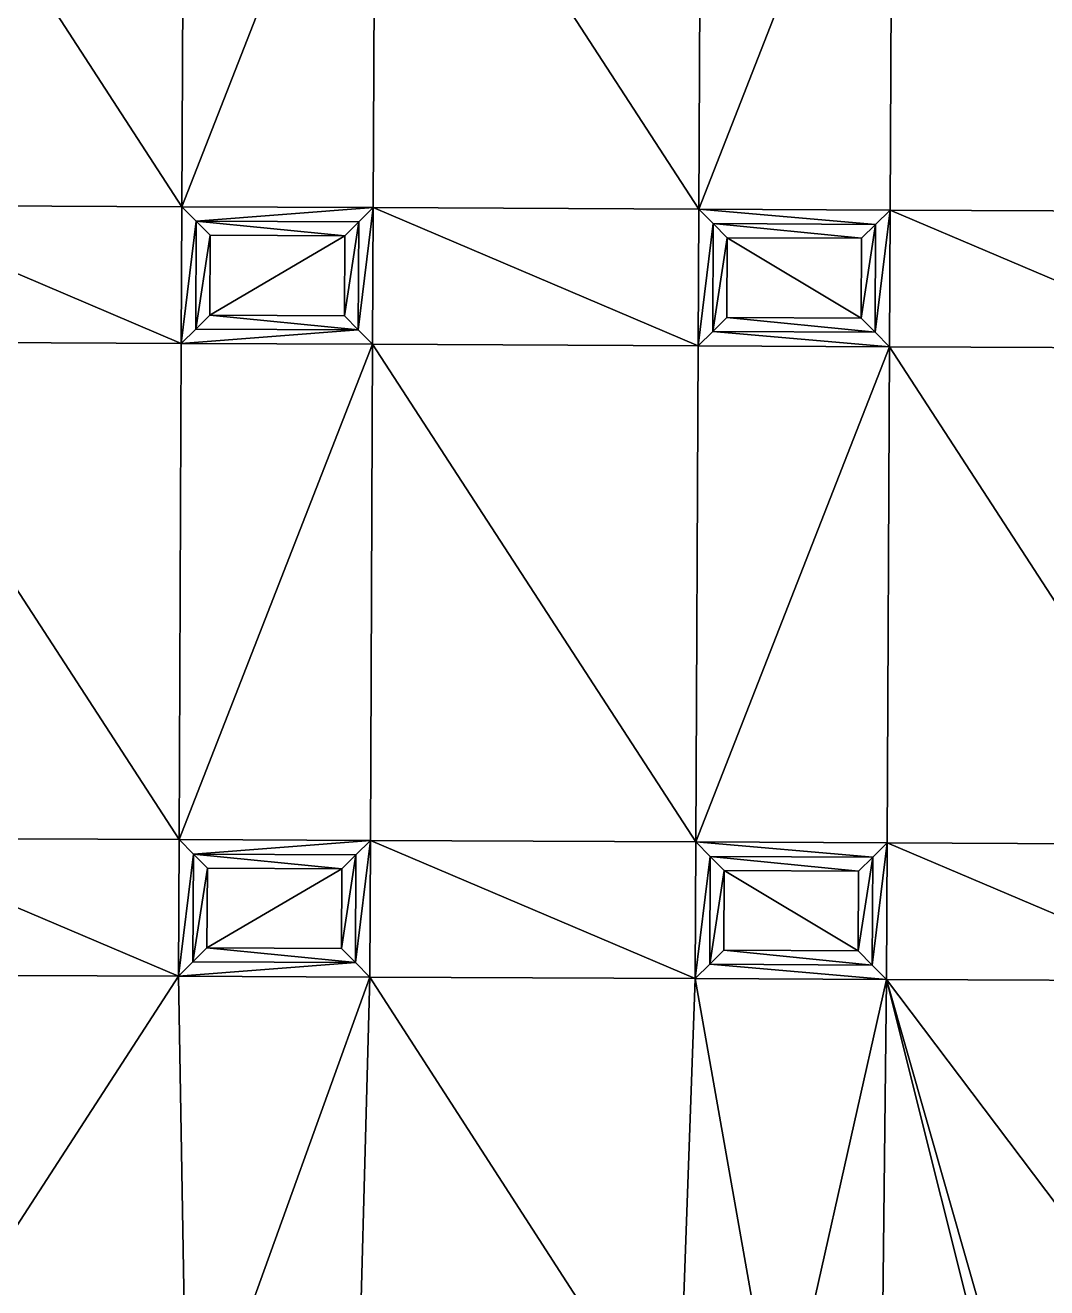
# Model space of a CAD drawing. Header units: metres. Extents: x 241585 to 241700, y 1156640 to 1156774.
# Drawn here: x 241621.77 to 241658.23, y 1156683.67 to 1156728.75 of the extents above; entities that cross this region are included whole.
import ezdxf

# ---------------------------------------------------------------- set-up
doc = ezdxf.new("R2010")
doc.units = ezdxf.units.M
doc.layers.add('_UITGRAVING UNIT 6', color=7, linetype='Continuous')

msp = doc.modelspace()

# ---------------------------------------------------------------- linework, layer by layer
at = {"layer": '_UITGRAVING UNIT 6', "color": 3, "true_color": 0x00ff00}
for points in [[(241627.36, 1156722.27, 29.43), (241615.822, 1156740.043, 29.43), (241615.74, 1156722.323, 29.43)], [(241627.442, 1156739.99, 29.43), (241615.822, 1156740.043, 29.43), (241627.36, 1156722.27, 29.43)], [(241634.272, 1156739.958, 29.43), (241627.442, 1156739.99, 29.43), (241627.36, 1156722.27, 29.43)], [(241634.19, 1156722.238, 29.43), (241634.272, 1156739.958, 29.43), (241627.36, 1156722.27, 29.43)], [(241645.81, 1156722.185, 29.43), (241634.272, 1156739.958, 29.43), (241634.19, 1156722.238, 29.43)], [(241645.892, 1156739.905, 29.43), (241634.272, 1156739.958, 29.43), (241645.81, 1156722.185, 29.43)], [(241652.722, 1156739.873, 29.43), (241645.892, 1156739.905, 29.43), (241645.81, 1156722.185, 29.43)], [(241652.722, 1156739.873, 29.43), (241645.81, 1156722.185, 29.43), (241652.64, 1156722.153, 29.43)], [(241664.26, 1156722.1, 29.43), (241652.722, 1156739.873, 29.43), (241652.64, 1156722.153, 29.43)], [(241664.341, 1156739.82, 29.43), (241652.722, 1156739.873, 29.43), (241664.26, 1156722.1, 29.43)], [(241627.338, 1156717.39, 29.43), (241615.74, 1156722.323, 29.43), (241615.718, 1156717.443, 29.43)], [(241627.338, 1156717.39, 29.43), (241627.36, 1156722.27, 29.43), (241615.74, 1156722.323, 29.43)], [(241627.338, 1156717.39, 29.43), (241627.873, 1156721.752, 28.4), (241627.36, 1156722.27, 29.43)], [(241627.873, 1156721.752, 28.4), (241634.19, 1156722.238, 29.43), (241627.36, 1156722.27, 29.43)], [(241627.873, 1156721.752, 28.4), (241633.673, 1156721.726, 28.4), (241634.19, 1156722.238, 29.43)], [(241633.673, 1156721.726, 28.4), (241633.655, 1156717.876, 28.4), (241634.19, 1156722.238, 29.43)], [(241634.19, 1156722.238, 29.43), (241633.655, 1156717.876, 28.4), (241634.168, 1156717.358, 29.43)], [(241645.788, 1156717.305, 29.43), (241634.19, 1156722.238, 29.43), (241634.168, 1156717.358, 29.43)], [(241645.788, 1156717.305, 29.43), (241645.81, 1156722.185, 29.43), (241634.19, 1156722.238, 29.43)], [(241646.323, 1156721.667, 28.4), (241645.81, 1156722.185, 29.43), (241645.788, 1156717.305, 29.43)], [(241645.81, 1156722.185, 29.43), (241652.123, 1156721.641, 28.4), (241652.64, 1156722.153, 29.43)], [(241646.323, 1156721.667, 28.4), (241652.123, 1156721.641, 28.4), (241645.81, 1156722.185, 29.43)], [(241652.123, 1156721.641, 28.4), (241652.105, 1156717.791, 28.4), (241652.64, 1156722.153, 29.43)], [(241652.64, 1156722.153, 29.43), (241652.105, 1156717.791, 28.4), (241652.618, 1156717.273, 29.43)], [(241664.237, 1156717.22, 29.43), (241652.64, 1156722.153, 29.43), (241652.618, 1156717.273, 29.43)], [(241664.237, 1156717.22, 29.43), (241664.26, 1156722.1, 29.43), (241652.64, 1156722.153, 29.43)], [(241627.855, 1156717.902, 28.4), (241627.873, 1156721.752, 28.4), (241627.338, 1156717.39, 29.43)], [(241628.371, 1156721.25, 28.4), (241627.873, 1156721.752, 28.4), (241627.855, 1156717.902, 28.4)], [(241627.873, 1156721.752, 28.4), (241633.171, 1156721.228, 28.4), (241633.673, 1156721.726, 28.4)], [(241628.371, 1156721.25, 28.4), (241633.171, 1156721.228, 28.4), (241627.873, 1156721.752, 28.4)], [(241633.171, 1156721.228, 28.4), (241633.157, 1156718.378, 28.4), (241633.673, 1156721.726, 28.4)], [(241633.673, 1156721.726, 28.4), (241633.157, 1156718.378, 28.4), (241633.655, 1156717.876, 28.4)], [(241646.305, 1156717.817, 28.4), (241646.323, 1156721.667, 28.4), (241645.788, 1156717.305, 29.43)], [(241646.82, 1156721.165, 28.4), (241646.323, 1156721.667, 28.4), (241646.305, 1156717.817, 28.4)], [(241646.323, 1156721.667, 28.4), (241651.62, 1156721.143, 28.4), (241652.123, 1156721.641, 28.4)], [(241646.82, 1156721.165, 28.4), (241651.62, 1156721.143, 28.4), (241646.323, 1156721.667, 28.4)], [(241651.62, 1156721.143, 28.4), (241651.607, 1156718.293, 28.4), (241652.123, 1156721.641, 28.4)], [(241652.123, 1156721.641, 28.4), (241651.607, 1156718.293, 28.4), (241652.105, 1156717.791, 28.4)], [(241628.357, 1156718.4, 28.4), (241628.371, 1156721.25, 28.4), (241627.855, 1156717.902, 28.4)], [(241628.371, 1156721.25, 28.4), (241628.357, 1156718.4, 28.4), (241633.171, 1156721.228, 28.4)], [(241628.357, 1156718.4, 28.4), (241633.157, 1156718.378, 28.4), (241633.171, 1156721.228, 28.4)], [(241646.807, 1156718.315, 28.4), (241646.82, 1156721.165, 28.4), (241646.305, 1156717.817, 28.4)], [(241646.807, 1156718.315, 28.4), (241651.607, 1156718.293, 28.4), (241646.82, 1156721.165, 28.4)], [(241646.82, 1156721.165, 28.4), (241651.607, 1156718.293, 28.4), (241651.62, 1156721.143, 28.4)], [(241633.655, 1156717.876, 28.4), (241628.357, 1156718.4, 28.4), (241627.855, 1156717.902, 28.4)], [(241633.157, 1156718.378, 28.4), (241628.357, 1156718.4, 28.4), (241633.655, 1156717.876, 28.4)], [(241633.655, 1156717.876, 28.4), (241627.855, 1156717.902, 28.4), (241627.338, 1156717.39, 29.43)], [(241634.168, 1156717.358, 29.43), (241633.655, 1156717.876, 28.4), (241627.338, 1156717.39, 29.43)], [(241652.105, 1156717.791, 28.4), (241646.807, 1156718.315, 28.4), (241646.305, 1156717.817, 28.4)], [(241651.607, 1156718.293, 28.4), (241646.807, 1156718.315, 28.4), (241652.105, 1156717.791, 28.4)], [(241615.718, 1156717.443, 29.43), (241615.636, 1156699.723, 29.43), (241627.256, 1156699.67, 29.43)], [(241627.338, 1156717.39, 29.43), (241615.718, 1156717.443, 29.43), (241627.256, 1156699.67, 29.43)], [(241652.618, 1156717.273, 29.43), (241646.305, 1156717.817, 28.4), (241645.788, 1156717.305, 29.43)], [(241652.105, 1156717.791, 28.4), (241646.305, 1156717.817, 28.4), (241652.618, 1156717.273, 29.43)], [(241634.168, 1156717.358, 29.43), (241627.338, 1156717.39, 29.43), (241627.256, 1156699.67, 29.43)], [(241634.086, 1156699.638, 29.43), (241634.168, 1156717.358, 29.43), (241627.256, 1156699.67, 29.43)], [(241634.168, 1156717.358, 29.43), (241634.086, 1156699.638, 29.43), (241645.706, 1156699.585, 29.43)], [(241645.788, 1156717.305, 29.43), (241634.168, 1156717.358, 29.43), (241645.706, 1156699.585, 29.43)], [(241652.618, 1156717.273, 29.43), (241645.788, 1156717.305, 29.43), (241645.706, 1156699.585, 29.43)], [(241652.618, 1156717.273, 29.43), (241645.706, 1156699.585, 29.43), (241652.536, 1156699.554, 29.43)], [(241652.618, 1156717.273, 29.43), (241652.536, 1156699.554, 29.43), (241664.156, 1156699.5, 29.43)], [(241664.237, 1156717.22, 29.43), (241652.618, 1156717.273, 29.43), (241664.156, 1156699.5, 29.43)], [(241615.636, 1156699.723, 29.43), (241615.614, 1156694.843, 29.43), (241627.234, 1156694.79, 29.43)], [(241615.636, 1156699.723, 29.43), (241627.234, 1156694.79, 29.43), (241627.256, 1156699.67, 29.43)], [(241627.234, 1156694.79, 29.43), (241627.769, 1156699.153, 28.4), (241627.256, 1156699.67, 29.43)], [(241627.769, 1156699.153, 28.4), (241634.086, 1156699.638, 29.43), (241627.256, 1156699.67, 29.43)], [(241627.769, 1156699.153, 28.4), (241633.569, 1156699.126, 28.4), (241634.086, 1156699.638, 29.43)], [(241633.551, 1156695.276, 28.4), (241634.064, 1156694.759, 29.43), (241634.086, 1156699.638, 29.43)], [(241633.569, 1156699.126, 28.4), (241633.551, 1156695.276, 28.4), (241634.086, 1156699.638, 29.43)], [(241634.086, 1156699.638, 29.43), (241634.064, 1156694.759, 29.43), (241645.684, 1156694.705, 29.43)], [(241645.706, 1156699.585, 29.43), (241634.086, 1156699.638, 29.43), (241645.684, 1156694.705, 29.43)], [(241646.219, 1156699.068, 28.4), (241645.706, 1156699.585, 29.43), (241645.684, 1156694.705, 29.43)], [(241645.706, 1156699.585, 29.43), (241652.019, 1156699.041, 28.4), (241652.536, 1156699.554, 29.43)], [(241646.219, 1156699.068, 28.4), (241652.019, 1156699.041, 28.4), (241645.706, 1156699.585, 29.43)], [(241652.536, 1156699.554, 29.43), (241652.001, 1156695.191, 28.4), (241652.513, 1156694.674, 29.43)], [(241652.019, 1156699.041, 28.4), (241652.001, 1156695.191, 28.4), (241652.536, 1156699.554, 29.43)], [(241652.536, 1156699.554, 29.43), (241652.513, 1156694.674, 29.43), (241664.133, 1156694.62, 29.43)], [(241664.156, 1156699.5, 29.43), (241652.536, 1156699.554, 29.43), (241664.133, 1156694.62, 29.43)], [(241627.751, 1156695.303, 28.4), (241627.769, 1156699.153, 28.4), (241627.234, 1156694.79, 29.43)], [(241628.267, 1156698.65, 28.4), (241627.769, 1156699.153, 28.4), (241627.751, 1156695.303, 28.4)], [(241627.769, 1156699.153, 28.4), (241633.066, 1156698.628, 28.4), (241633.569, 1156699.126, 28.4)], [(241628.267, 1156698.65, 28.4), (241633.066, 1156698.628, 28.4), (241627.769, 1156699.153, 28.4)], [(241633.569, 1156699.126, 28.4), (241633.053, 1156695.778, 28.4), (241633.551, 1156695.276, 28.4)], [(241633.066, 1156698.628, 28.4), (241633.053, 1156695.778, 28.4), (241633.569, 1156699.126, 28.4)], [(241646.201, 1156695.218, 28.4), (241646.219, 1156699.068, 28.4), (241645.684, 1156694.705, 29.43)], [(241646.716, 1156698.565, 28.4), (241646.219, 1156699.068, 28.4), (241646.201, 1156695.218, 28.4)], [(241646.219, 1156699.068, 28.4), (241651.516, 1156698.543, 28.4), (241652.019, 1156699.041, 28.4)], [(241646.716, 1156698.565, 28.4), (241651.516, 1156698.543, 28.4), (241646.219, 1156699.068, 28.4)], [(241652.019, 1156699.041, 28.4), (241651.503, 1156695.693, 28.4), (241652.001, 1156695.191, 28.4)], [(241651.516, 1156698.543, 28.4), (241651.503, 1156695.693, 28.4), (241652.019, 1156699.041, 28.4)], [(241628.253, 1156695.8, 28.4), (241628.267, 1156698.65, 28.4), (241627.751, 1156695.303, 28.4)], [(241628.267, 1156698.65, 28.4), (241628.253, 1156695.8, 28.4), (241633.066, 1156698.628, 28.4)], [(241628.253, 1156695.8, 28.4), (241633.053, 1156695.778, 28.4), (241633.066, 1156698.628, 28.4)], [(241646.703, 1156695.715, 28.4), (241646.716, 1156698.565, 28.4), (241646.201, 1156695.218, 28.4)], [(241646.703, 1156695.715, 28.4), (241651.503, 1156695.693, 28.4), (241646.716, 1156698.565, 28.4)], [(241646.716, 1156698.565, 28.4), (241651.503, 1156695.693, 28.4), (241651.516, 1156698.543, 28.4)], [(241633.551, 1156695.276, 28.4), (241628.253, 1156695.8, 28.4), (241627.751, 1156695.303, 28.4)], [(241633.053, 1156695.778, 28.4), (241628.253, 1156695.8, 28.4), (241633.551, 1156695.276, 28.4)], [(241652.001, 1156695.191, 28.4), (241646.703, 1156695.715, 28.4), (241646.201, 1156695.218, 28.4)], [(241651.503, 1156695.693, 28.4), (241646.703, 1156695.715, 28.4), (241652.001, 1156695.191, 28.4)], [(241633.551, 1156695.276, 28.4), (241627.751, 1156695.303, 28.4), (241627.234, 1156694.79, 29.43)], [(241633.551, 1156695.276, 28.4), (241627.234, 1156694.79, 29.43), (241634.064, 1156694.759, 29.43)], [(241652.513, 1156694.674, 29.43), (241646.201, 1156695.218, 28.4), (241645.684, 1156694.705, 29.43)], [(241652.001, 1156695.191, 28.4), (241646.201, 1156695.218, 28.4), (241652.513, 1156694.674, 29.43)], [(241627.234, 1156694.79, 29.43), (241615.614, 1156694.843, 29.43), (241615.53, 1156676.724, 29.43)], [(241627.55, 1156676.668, 29.43), (241627.234, 1156694.79, 29.43), (241615.53, 1156676.724, 29.43)], [(241634.064, 1156694.759, 29.43), (241627.234, 1156694.79, 29.43), (241627.55, 1156676.668, 29.43)], [(241633.58, 1156676.641, 29.43), (241634.064, 1156694.759, 29.43), (241627.55, 1156676.668, 29.43)], [(241634.064, 1156694.759, 29.43), (241633.58, 1156676.641, 29.43), (241645.069, 1156677.693, 29.43)], [(241645.684, 1156694.705, 29.43), (241634.064, 1156694.759, 29.43), (241645.069, 1156677.693, 29.43)], [(241645.684, 1156694.705, 29.43), (241645.069, 1156677.693, 29.43), (241648.696, 1156677.676, 29.43)], [(241652.513, 1156694.674, 29.43), (241645.684, 1156694.705, 29.43), (241648.696, 1156677.676, 29.43)], [(241652.322, 1156677.659, 29.43), (241652.513, 1156694.674, 29.43), (241648.696, 1156677.676, 29.43)], [(241652.513, 1156694.674, 29.43), (241652.322, 1156677.659, 29.43), (241656.402, 1156679.132, 29.43)], [(241652.513, 1156694.674, 29.43), (241656.402, 1156679.132, 29.43), (241656.402, 1156679.132, 29.43)], [(241652.513, 1156694.674, 29.43), (241656.402, 1156679.132, 29.43), (241656.891, 1156679.308, 29.43)], [(241652.513, 1156694.674, 29.43), (241656.891, 1156679.308, 29.43), (241662.563, 1156681.355, 29.43)], [(241664.133, 1156694.62, 29.43), (241652.513, 1156694.674, 29.43), (241662.563, 1156681.355, 29.43)]]:
    msp.add_3dface(points, dxfattribs=at)

doc.saveas('drawing.dxf')
